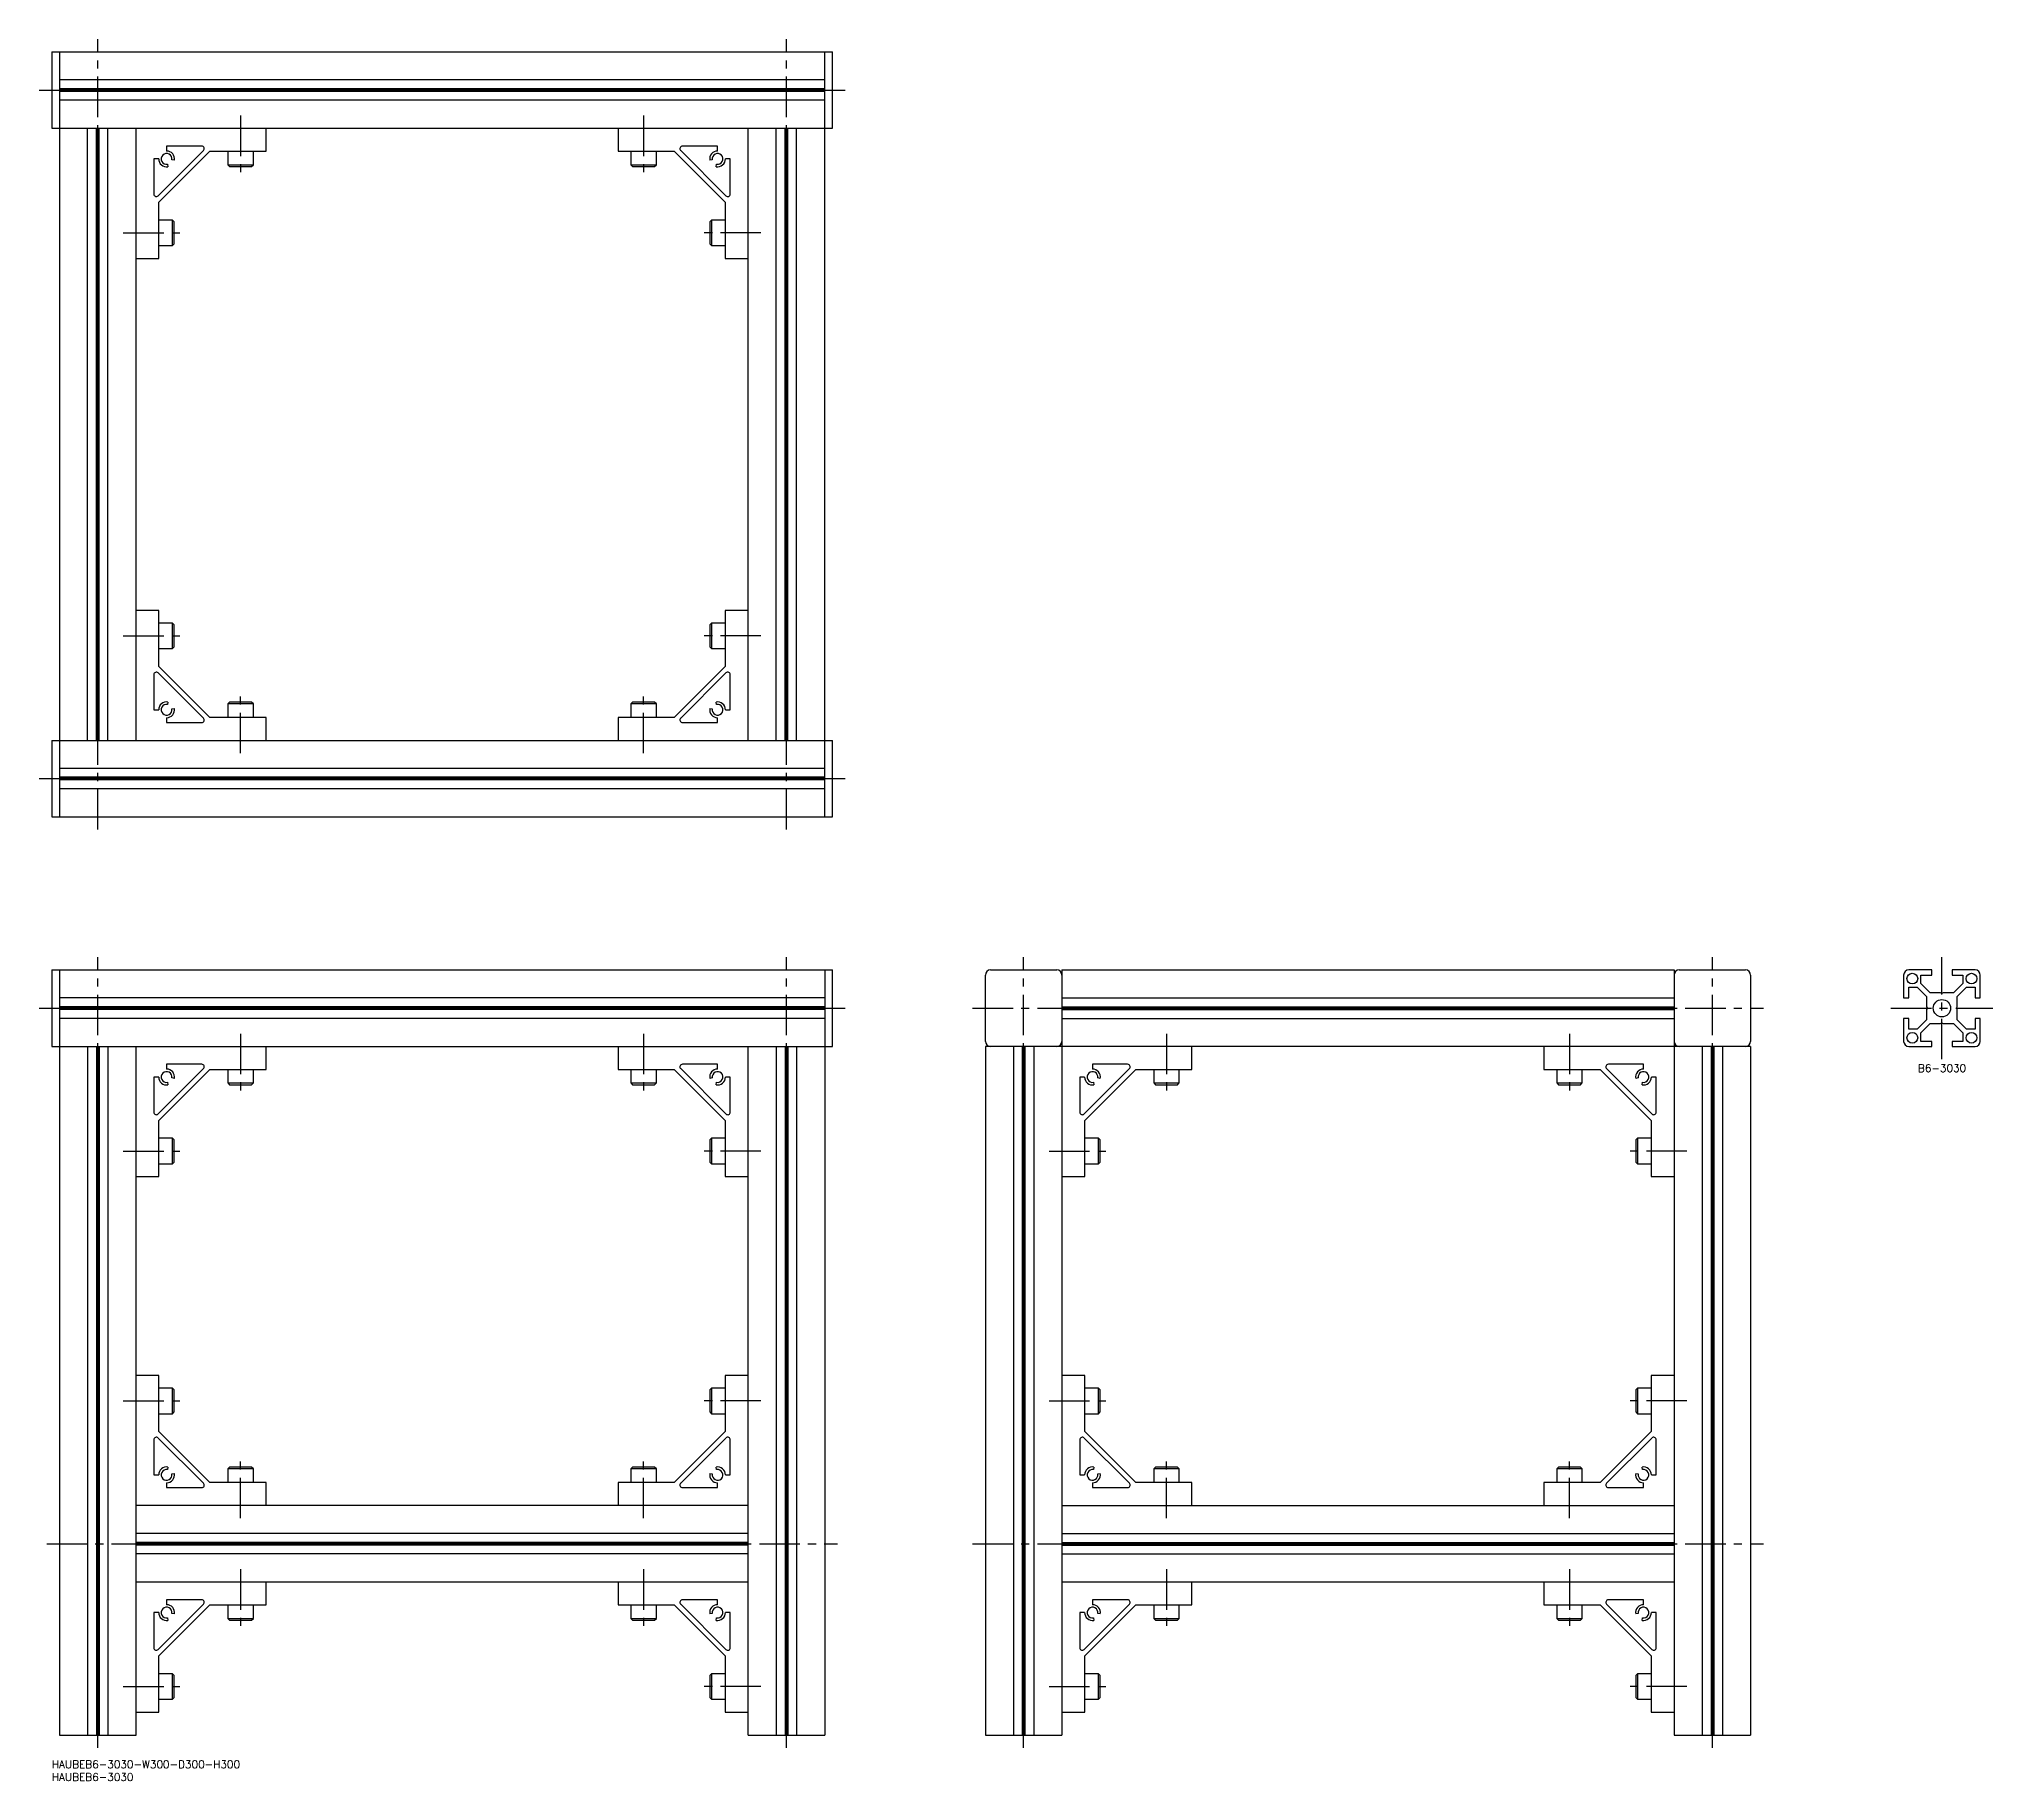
# Model space of a CAD drawing. Extents: x -5 to 761, y -8 to 675.
import ezdxf

# ---------------------------------------------------------------- set-up
doc = ezdxf.new("R2010")
doc.units = 0
doc.header["$LTSCALE"] = 0.5
doc.linetypes.add('CENTER', pattern=[50.8, 31.75, -6.35, 6.35, -6.35])
for name, color, linetype in [('MSM_CENTER', 1, 'CENTER'), ('MSM_CONTINUOUS', 7, 'CONTINUOUS'), ('MSM_PART_NUMBER', 7, 'CONTINUOUS')]:
    doc.layers.add(name, color=color, linetype=linetype)
doc.styles.get("Standard").update_dxf_attribs({"font": 'txt.shx', "height": 3, "bigfont": 'bigfont.shx'})

# ---------------------------------------------------------------- blocks, each defined once
blk = doc.blocks.new('*U8')
at = {"layer": 'MSM_PART_NUMBER'}
blk.add_text('HAUBEB6-3030-W300-D300-H300', height=3, dxfattribs=at).set_placement((0, -3))
blk = doc.blocks.new('*U9')
at = {"layer": 'MSM_PART_NUMBER'}
blk.add_text('HAUBEB6-3030', height=3, dxfattribs=at).set_placement((0, -8))
blk = doc.blocks.new('*U10')
at = {"layer": 'MSM_PART_NUMBER'}
blk.add_text('B6-3030', height=3, dxfattribs=at).set_placement((731.62, 269.97))

msp = doc.modelspace()

# ---------------------------------------------------------------- linework, layer by layer
at = {"layer": 'MSM_CENTER'}
for p, q in [((18, 365), (18, 675)), ((288, 365), (288, 675)), ((-5, 655), (311, 655)), ((74, 645), (74, 620)), ((232, 645), (232, 620)), ((28, 599), (53, 599)), ((278, 599), (253, 599)), ((28, 441), (53, 441)), ((278, 441), (253, 441)), ((74, 395), (74, 420)), ((232, 395), (232, 420)), ((-5, 385), (311, 385)), ((18, 5), (18, 315)), ((288, 5), (288, 315)), ((381, 5), (381, 315)), ((651, 5), (651, 315)), ((741, 275), (741, 315)), ((-5, 295), (311, 295)), ((361, 295), (671, 295)), ((721, 295), (761, 295)), ((74, 285), (74, 260)), ((232, 285), (232, 260)), ((437, 285), (437, 260)), ((595, 285), (595, 260)), ((28, 239), (53, 239)), ((278, 239), (253, 239)), ((391, 239), (416, 239)), ((641, 239), (616, 239)), ((28, 141), (53, 141)), ((278, 141), (253, 141)), ((391, 141), (416, 141)), ((641, 141), (616, 141)), ((74, 95), (74, 120)), ((232, 95), (232, 120)), ((437, 95), (437, 120)), ((595, 95), (595, 120)), ((-2, 85), (308, 85)), ((361, 85), (671, 85)), ((74, 75), (74, 50)), ((232, 75), (232, 50)), ((437, 75), (437, 50)), ((595, 75), (595, 50)), ((28, 29), (53, 29)), ((278, 29), (253, 29)), ((391, 29), (416, 29)), ((641, 29), (616, 29))]:
    msp.add_line(p, q, dxfattribs=at)
at = {"layer": 'MSM_CONTINUOUS'}
for p, q in [((0, 670), (306, 670)), ((0, 670), (0, 640)), ((3, 670), (3, 370)), ((303, 370), (303, 670)), ((306, 640), (306, 670)), ((303, 659), (3, 659)), ((303, 655.52), (3, 655.52)), ((303, 655), (3, 655)), ((303, 654.48), (3, 654.48)), ((303, 651), (3, 651)), ((0, 640), (306, 640)), ((14, 400), (14, 640)), ((17.48, 400), (17.48, 640)), ((18, 400), (18, 640)), ((18.52, 400), (18.52, 640)), ((22, 400), (22, 640)), ((33, 400), (33, 640)), ((84, 631), (84, 640)), ((222, 640), (222, 631)), ((273, 400), (273, 640)), ((284, 400), (284, 640)), ((287.48, 400), (287.48, 640)), ((288, 400), (288, 640)), ((288.52, 400), (288.52, 640)), ((292, 400), (292, 640)), ((41.71, 613.54), (59.46, 631.29)), ((42, 611), (62, 631)), ((45, 633), (45, 631.1)), ((58.76, 633), (45, 633)), ((62, 631), (84, 631)), ((69, 631), (69, 625.67)), ((79, 625.67), (79, 631)), ((222, 631), (244, 631)), ((227, 631), (227, 625.67)), ((237, 625.67), (237, 631)), ((244, 631), (264, 611)), ((246.54, 631.29), (264.29, 613.54)), ((261, 633), (247.24, 633)), ((261, 631.1), (261, 633)), ((40, 628), (40, 614.24)), ((41.9, 628), (40, 628)), ((45.36, 625.93), (45.54, 624.95)), ((48.05, 627.46), (47.07, 627.64)), ((69, 625.67), (69.67, 625)), ((69, 625.67), (79, 625.67)), ((69.67, 625), (78.33, 625)), ((78.33, 625), (79, 625.67)), ((227, 625.67), (227.67, 625)), ((227, 625.67), (237, 625.67)), ((227.67, 625), (236.33, 625)), ((236.33, 625), (237, 625.67)), ((258.93, 627.64), (257.95, 627.46)), ((260.46, 624.95), (260.64, 625.93)), ((266, 628), (264.1, 628)), ((266, 614.24), (266, 628)), ((42, 589), (42, 611)), ((264, 611), (264, 589)), ((47.33, 604), (42, 604)), ((48, 603.33), (47.33, 604)), ((47.33, 594), (47.33, 604)), ((48, 594.67), (48, 603.33)), ((258.67, 604), (258, 603.33)), ((258, 603.33), (258, 594.67)), ((264, 604), (258.67, 604)), ((258.67, 604), (258.67, 594)), ((42, 594), (47.33, 594)), ((47.33, 594), (48, 594.67)), ((258, 594.67), (258.67, 594)), ((258.67, 594), (264, 594)), ((33, 589), (42, 589)), ((264, 589), (273, 589)), ((42, 451), (33, 451)), ((42, 429), (42, 451)), ((47.33, 446), (42, 446)), ((48, 445.33), (47.33, 446)), ((47.33, 436), (47.33, 446)), ((48, 436.67), (48, 445.33)), ((258.67, 446), (258, 445.33)), ((258, 445.33), (258, 436.67)), ((264, 446), (258.67, 446)), ((258.67, 446), (258.67, 436)), ((264, 451), (264, 429)), ((273, 451), (264, 451)), ((47.33, 436), (48, 436.67)), ((258, 436.67), (258.67, 436)), ((42, 436), (47.33, 436)), ((62, 409), (42, 429)), ((264, 429), (244, 409)), ((258.67, 436), (264, 436)), ((40, 425.76), (40, 412)), ((59.46, 408.71), (41.71, 426.46)), ((264.29, 426.46), (246.54, 408.71)), ((266, 412), (266, 425.76)), ((45.54, 415.05), (45.36, 414.07)), ((69.67, 415), (69, 414.33)), ((69, 414.33), (69, 409)), ((79, 414.33), (69, 414.33)), ((78.33, 415), (69.67, 415)), ((79, 414.33), (78.33, 415)), ((79, 409), (79, 414.33)), ((227.67, 415), (227, 414.33)), ((227, 414.33), (227, 409)), ((237, 414.33), (227, 414.33)), ((236.33, 415), (227.67, 415)), ((237, 414.33), (236.33, 415)), ((237, 409), (237, 414.33)), ((260.64, 414.07), (260.46, 415.05)), ((40, 412), (41.9, 412)), ((45, 408.9), (45, 407)), ((45, 407), (58.76, 407)), ((47.07, 412.36), (48.05, 412.54)), ((84, 409), (62, 409)), ((84, 400), (84, 409)), ((222, 409), (222, 400)), ((244, 409), (222, 409)), ((247.24, 407), (261, 407)), ((257.95, 412.54), (258.93, 412.36)), ((261, 407), (261, 408.9)), ((264.1, 412), (266, 412)), ((0, 400), (306, 400)), ((0, 400), (0, 370)), ((306, 370), (306, 400)), ((303, 389), (3, 389)), ((303, 385.52), (3, 385.52)), ((303, 385), (3, 385)), ((303, 384.48), (3, 384.48)), ((303, 381), (3, 381)), ((0, 370), (306, 370)), ((0, 310), (0, 280)), ((0, 310), (306, 310)), ((3, 310), (3, 10)), ((303, 310), (303, 10)), ((306, 280), (306, 310)), ((366, 282), (366, 308)), ((368, 310), (394, 310)), ((396, 310), (396, 10)), ((396, 310), (636, 310)), ((636, 310), (636, 10)), ((638, 310), (664, 310)), ((666, 308), (666, 282)), ((726, 308), (726, 299)), ((737, 310), (728, 310)), ((732.75, 308), (737, 308)), ((732.75, 304.66), (732.75, 308)), ((737, 308), (737, 310)), ((754, 310), (745, 310)), ((745, 310), (745, 308)), ((745, 308), (749.25, 308)), ((749.25, 308), (749.25, 304.66)), ((756, 299), (756, 308)), ((303, 299), (3, 299)), ((396, 299), (636, 299)), ((726, 299), (728, 299)), ((728, 299), (728, 303.25)), ((728, 303.25), (731.34, 303.25)), ((731.34, 303.25), (735, 299.59)), ((736.41, 301), (732.75, 304.66)), ((735, 299.59), (735, 295.52)), ((740.48, 301), (736.41, 301)), ((741, 300.7), (740.48, 301)), ((741.52, 301), (741, 300.7)), ((745.59, 301), (741.52, 301)), ((749.25, 304.66), (745.59, 301)), ((747, 299.59), (750.66, 303.25)), ((747, 295.52), (747, 299.59)), ((750.66, 303.25), (754, 303.25)), ((754, 303.25), (754, 299)), ((754, 299), (756, 299)), ((303, 295.52), (3, 295.52)), ((303, 295), (3, 295)), ((303, 294.48), (3, 294.48)), ((396, 295.52), (636, 295.52)), ((396, 295), (636, 295)), ((396, 294.48), (636, 294.48)), ((735, 295.52), (735.3, 295)), ((735.3, 295), (735, 294.48)), ((735, 294.48), (735, 290.41)), ((746.7, 295), (747, 295.52)), ((747, 294.48), (746.7, 295)), ((747, 290.41), (747, 294.48)), ((303, 291), (3, 291)), ((396, 291), (636, 291)), ((728, 291), (726, 291)), ((726, 291), (726, 282)), ((728, 286.75), (728, 291)), ((731.34, 286.75), (728, 286.75)), ((735, 290.41), (731.34, 286.75)), ((732.75, 285.34), (736.41, 289)), ((732.75, 282), (732.75, 285.34)), ((736.41, 289), (740.48, 289)), ((740.48, 289), (741, 289.3)), ((741, 289.3), (741.52, 289)), ((741.52, 289), (745.59, 289)), ((745.59, 289), (749.25, 285.34)), ((750.66, 286.75), (747, 290.41)), ((749.25, 285.34), (749.25, 282)), ((754, 286.75), (750.66, 286.75)), ((756, 291), (754, 291)), ((754, 291), (754, 286.75)), ((756, 282), (756, 291)), ((0, 280), (306, 280)), ((14, 280), (14, 10)), ((17.48, 280), (17.48, 10)), ((18, 280), (18, 10)), ((18.52, 280), (18.52, 10)), ((22, 280), (22, 10)), ((33, 10), (33, 280)), ((84, 271), (84, 280)), ((222, 280), (222, 271)), ((273, 10), (273, 280)), ((284, 280), (284, 10)), ((287.48, 280), (287.48, 10)), ((288, 280), (288, 10)), ((288.52, 280), (288.52, 10)), ((292, 280), (292, 10)), ((666, 280), (366, 280)), ((366, 280), (366, 10)), ((377, 280), (377, 10)), ((380.48, 280), (380.48, 10)), ((381, 280), (381, 10)), ((381.52, 280), (381.52, 10)), ((385, 280), (385, 10)), ((447, 271), (447, 280)), ((585, 280), (585, 271)), ((647, 280), (647, 10)), ((650.48, 280), (650.48, 10)), ((651, 280), (651, 10)), ((651.52, 280), (651.52, 10)), ((655, 280), (655, 10)), ((666, 280), (666, 10)), ((728, 280), (737, 280)), ((737, 282), (732.75, 282)), ((737, 280), (737, 282)), ((749.25, 282), (745, 282)), ((745, 282), (745, 280)), ((745, 280), (754, 280)), ((41.71, 253.54), (59.46, 271.29)), ((42, 251), (62, 271)), ((45, 273), (45, 271.1)), ((58.76, 273), (45, 273)), ((62, 271), (84, 271)), ((69, 271), (69, 265.67)), ((79, 265.67), (79, 271)), ((222, 271), (244, 271)), ((227, 271), (227, 265.67)), ((237, 265.67), (237, 271)), ((244, 271), (264, 251)), ((246.54, 271.29), (264.29, 253.54)), ((261, 273), (247.24, 273)), ((261, 271.1), (261, 273)), ((404.71, 253.54), (422.46, 271.29)), ((405, 251), (425, 271)), ((408, 273), (408, 271.1)), ((421.76, 273), (408, 273)), ((425, 271), (447, 271)), ((432, 271), (432, 265.67)), ((442, 265.67), (442, 271)), ((585, 271), (607, 271)), ((590, 271), (590, 265.67)), ((600, 265.67), (600, 271)), ((607, 271), (627, 251)), ((609.54, 271.29), (627.29, 253.54)), ((624, 273), (610.24, 273)), ((624, 271.1), (624, 273)), ((40, 268), (40, 254.24)), ((41.9, 268), (40, 268)), ((45.36, 265.93), (45.54, 264.95)), ((48.05, 267.46), (47.07, 267.64)), ((69, 265.67), (69.67, 265)), ((69, 265.67), (79, 265.67)), ((69.67, 265), (78.33, 265)), ((78.33, 265), (79, 265.67)), ((227, 265.67), (227.67, 265)), ((227, 265.67), (237, 265.67)), ((227.67, 265), (236.33, 265)), ((236.33, 265), (237, 265.67)), ((258.93, 267.64), (257.95, 267.46)), ((260.46, 264.95), (260.64, 265.93)), ((266, 268), (264.1, 268)), ((266, 254.24), (266, 268)), ((403, 268), (403, 254.24)), ((404.9, 268), (403, 268)), ((408.36, 265.93), (408.54, 264.95)), ((411.05, 267.46), (410.07, 267.64)), ((432, 265.67), (432.67, 265)), ((432, 265.67), (442, 265.67)), ((432.67, 265), (441.33, 265)), ((441.33, 265), (442, 265.67)), ((590, 265.67), (590.67, 265)), ((590, 265.67), (600, 265.67)), ((590.67, 265), (599.33, 265)), ((599.33, 265), (600, 265.67)), ((621.93, 267.64), (620.95, 267.46)), ((623.46, 264.95), (623.64, 265.93)), ((629, 268), (627.1, 268)), ((629, 254.24), (629, 268)), ((42, 229), (42, 251)), ((264, 251), (264, 229)), ((405, 229), (405, 251)), ((627, 251), (627, 229)), ((47.33, 244), (42, 244)), ((48, 243.33), (47.33, 244)), ((47.33, 234), (47.33, 244)), ((48, 234.67), (48, 243.33)), ((258.67, 244), (258, 243.33)), ((258, 243.33), (258, 234.67)), ((264, 244), (258.67, 244)), ((258.67, 244), (258.67, 234)), ((410.33, 244), (405, 244)), ((411, 243.33), (410.33, 244)), ((410.33, 234), (410.33, 244)), ((411, 234.67), (411, 243.33)), ((621.67, 244), (621, 243.33)), ((621, 243.33), (621, 234.67)), ((627, 244), (621.67, 244)), ((621.67, 244), (621.67, 234)), ((42, 234), (47.33, 234)), ((47.33, 234), (48, 234.67)), ((258, 234.67), (258.67, 234)), ((258.67, 234), (264, 234)), ((405, 234), (410.33, 234)), ((410.33, 234), (411, 234.67)), ((621, 234.67), (621.67, 234)), ((621.67, 234), (627, 234)), ((33, 229), (42, 229)), ((264, 229), (273, 229)), ((396, 229), (405, 229)), ((627, 229), (636, 229)), ((42, 151), (33, 151)), ((42, 129), (42, 151)), ((47.33, 146), (42, 146)), ((48, 145.33), (47.33, 146)), ((47.33, 136), (47.33, 146)), ((258.67, 146), (258, 145.33)), ((264, 146), (258.67, 146)), ((258.67, 146), (258.67, 136)), ((264, 151), (264, 129)), ((273, 151), (264, 151)), ((405, 151), (396, 151)), ((405, 129), (405, 151)), ((410.33, 146), (405, 146)), ((411, 145.33), (410.33, 146)), ((410.33, 136), (410.33, 146)), ((621.67, 146), (621, 145.33)), ((627, 146), (621.67, 146)), ((621.67, 146), (621.67, 136)), ((627, 151), (627, 129)), ((636, 151), (627, 151)), ((48, 136.67), (48, 145.33)), ((258, 145.33), (258, 136.67)), ((411, 136.67), (411, 145.33)), ((621, 145.33), (621, 136.67)), ((42, 136), (47.33, 136)), ((47.33, 136), (48, 136.67)), ((258, 136.67), (258.67, 136)), ((258.67, 136), (264, 136)), ((405, 136), (410.33, 136)), ((410.33, 136), (411, 136.67)), ((621, 136.67), (621.67, 136)), ((621.67, 136), (627, 136)), ((40, 125.76), (40, 112)), ((59.46, 108.71), (41.71, 126.46)), ((62, 109), (42, 129)), ((264, 129), (244, 109)), ((264.29, 126.46), (246.54, 108.71)), ((266, 112), (266, 125.76)), ((403, 125.76), (403, 112)), ((422.46, 108.71), (404.71, 126.46)), ((425, 109), (405, 129)), ((627, 129), (607, 109)), ((627.29, 126.46), (609.54, 108.71)), ((629, 112), (629, 125.76)), ((45.54, 115.05), (45.36, 114.07)), ((69.67, 115), (69, 114.33)), ((78.33, 115), (69.67, 115)), ((79, 114.33), (78.33, 115)), ((227.67, 115), (227, 114.33)), ((236.33, 115), (227.67, 115)), ((237, 114.33), (236.33, 115)), ((260.64, 114.07), (260.46, 115.05)), ((408.54, 115.05), (408.36, 114.07)), ((432.67, 115), (432, 114.33)), ((441.33, 115), (432.67, 115)), ((442, 114.33), (441.33, 115)), ((590.67, 115), (590, 114.33)), ((599.33, 115), (590.67, 115)), ((600, 114.33), (599.33, 115)), ((623.64, 114.07), (623.46, 115.05)), ((40, 112), (41.9, 112)), ((45, 108.9), (45, 107)), ((47.07, 112.36), (48.05, 112.54)), ((84, 109), (62, 109)), ((69, 114.33), (69, 109)), ((79, 114.33), (69, 114.33)), ((79, 109), (79, 114.33)), ((84, 100), (84, 109)), ((222, 109), (222, 100)), ((244, 109), (222, 109)), ((227, 114.33), (227, 109)), ((237, 114.33), (227, 114.33)), ((237, 109), (237, 114.33)), ((257.95, 112.54), (258.93, 112.36)), ((261, 107), (261, 108.9)), ((264.1, 112), (266, 112)), ((403, 112), (404.9, 112)), ((408, 108.9), (408, 107)), ((410.07, 112.36), (411.05, 112.54)), ((447, 109), (425, 109)), ((432, 114.33), (432, 109)), ((442, 114.33), (432, 114.33)), ((442, 109), (442, 114.33)), ((447, 100), (447, 109)), ((585, 109), (585, 100)), ((607, 109), (585, 109)), ((590, 114.33), (590, 109)), ((600, 114.33), (590, 114.33)), ((600, 109), (600, 114.33)), ((620.95, 112.54), (621.93, 112.36)), ((624, 107), (624, 108.9)), ((627.1, 112), (629, 112)), ((273, 100), (33, 100)), ((45, 107), (58.76, 107)), ((247.24, 107), (261, 107)), ((396, 100), (636, 100)), ((408, 107), (421.76, 107)), ((610.24, 107), (624, 107)), ((273, 89), (33, 89)), ((273, 85.52), (33, 85.52)), ((273, 85), (33, 85)), ((273, 84.48), (33, 84.48)), ((396, 89), (636, 89)), ((396, 85.52), (636, 85.52)), ((396, 85), (636, 85)), ((396, 84.48), (636, 84.48)), ((273, 81), (33, 81)), ((396, 81), (636, 81)), ((273, 70), (33, 70)), ((84, 61), (84, 70)), ((222, 70), (222, 61)), ((636, 70), (396, 70)), ((447, 61), (447, 70)), ((585, 70), (585, 61)), ((41.71, 43.54), (59.46, 61.29)), ((45, 63), (45, 61.1)), ((58.76, 63), (45, 63)), ((246.54, 61.29), (264.29, 43.54)), ((261, 63), (247.24, 63)), ((261, 61.1), (261, 63)), ((404.71, 43.54), (422.46, 61.29)), ((408, 63), (408, 61.1)), ((421.76, 63), (408, 63)), ((609.54, 61.29), (627.29, 43.54)), ((624, 63), (610.24, 63)), ((624, 61.1), (624, 63)), ((40, 58), (40, 44.24)), ((41.9, 58), (40, 58)), ((42, 41), (62, 61)), ((45.36, 55.93), (45.54, 54.95)), ((48.05, 57.46), (47.07, 57.64)), ((62, 61), (84, 61)), ((69, 61), (69, 55.67)), ((69, 55.67), (69.67, 55)), ((69, 55.67), (79, 55.67)), ((69.67, 55), (78.33, 55)), ((78.33, 55), (79, 55.67)), ((79, 55.67), (79, 61)), ((222, 61), (244, 61)), ((227, 61), (227, 55.67)), ((227, 55.67), (227.67, 55)), ((227, 55.67), (237, 55.67)), ((227.67, 55), (236.33, 55)), ((236.33, 55), (237, 55.67)), ((237, 55.67), (237, 61)), ((244, 61), (264, 41)), ((258.93, 57.64), (257.95, 57.46)), ((260.46, 54.95), (260.64, 55.93)), ((266, 58), (264.1, 58)), ((266, 44.24), (266, 58)), ((403, 58), (403, 44.24)), ((404.9, 58), (403, 58)), ((405, 41), (425, 61)), ((408.36, 55.93), (408.54, 54.95)), ((411.05, 57.46), (410.07, 57.64)), ((425, 61), (447, 61)), ((432, 61), (432, 55.67)), ((432, 55.67), (432.67, 55)), ((432, 55.67), (442, 55.67)), ((432.67, 55), (441.33, 55)), ((441.33, 55), (442, 55.67)), ((442, 55.67), (442, 61)), ((585, 61), (607, 61)), ((590, 61), (590, 55.67)), ((590, 55.67), (590.67, 55)), ((590, 55.67), (600, 55.67)), ((590.67, 55), (599.33, 55)), ((599.33, 55), (600, 55.67)), ((600, 55.67), (600, 61)), ((607, 61), (627, 41)), ((621.93, 57.64), (620.95, 57.46)), ((623.46, 54.95), (623.64, 55.93)), ((629, 58), (627.1, 58)), ((629, 44.24), (629, 58)), ((42, 19), (42, 41)), ((264, 41), (264, 19)), ((405, 19), (405, 41)), ((627, 41), (627, 19)), ((47.33, 34), (42, 34)), ((48, 33.33), (47.33, 34)), ((47.33, 24), (47.33, 34)), ((48, 24.67), (48, 33.33)), ((258.67, 34), (258, 33.33)), ((258, 33.33), (258, 24.67)), ((264, 34), (258.67, 34)), ((258.67, 34), (258.67, 24)), ((410.33, 34), (405, 34)), ((411, 33.33), (410.33, 34)), ((410.33, 24), (410.33, 34)), ((411, 24.67), (411, 33.33)), ((621.67, 34), (621, 33.33)), ((621, 33.33), (621, 24.67)), ((627, 34), (621.67, 34)), ((621.67, 34), (621.67, 24)), ((42, 24), (47.33, 24)), ((47.33, 24), (48, 24.67)), ((258, 24.67), (258.67, 24)), ((258.67, 24), (264, 24)), ((405, 24), (410.33, 24)), ((410.33, 24), (411, 24.67)), ((621, 24.67), (621.67, 24)), ((621.67, 24), (627, 24)), ((33, 19), (42, 19)), ((264, 19), (273, 19)), ((396, 19), (405, 19)), ((627, 19), (636, 19)), ((3, 10), (33, 10)), ((273, 10), (303, 10)), ((366, 10), (396, 10)), ((636, 10), (666, 10))]:
    msp.add_line(p, q, dxfattribs=at)
for centre, radius in [((729.4, 306.6), 2.1), ((752.6, 306.6), 2.1), ((741, 295), 3.4), ((729.4, 283.4), 2.1), ((752.6, 283.4), 2.1)]:
    msp.add_circle(centre, radius, dxfattribs=at)
for centre, radius, start, end in [((45, 628), 2.1, 350, 280), ((45, 628), 3.1, 350, 90), ((58.76, 632), 1, 315, 90), ((247.24, 632), 1, 90, 225), ((261, 628), 3.1, 90, 190), ((261, 628), 2.1, 260, 190), ((45, 628), 3.1, 180, 280), ((261, 628), 3.1, 260, 0), ((41, 614.24), 1, 180, 315), ((265, 614.24), 1, 225, 0), ((41, 425.76), 1, 45, 180), ((265, 425.76), 1, 0, 135), ((45, 412), 3.1, 80, 180), ((45, 412), 2.1, 80, 10), ((261, 412), 2.1, 170, 100), ((261, 412), 3.1, 0, 100), ((45, 412), 3.1, 270, 10), ((58.76, 408), 1, 270, 45), ((247.24, 408), 1, 135, 270), ((261, 412), 3.1, 170, 270), ((368, 308), 2, 90, 180), ((394, 308), 2, 0, 90), ((638, 308), 2, 90, 180), ((664, 308), 2, 0, 90), ((728, 308), 2, 90, 180), ((754, 308), 2, 0, 90), ((368, 282), 2, 180, 270), ((394, 282), 2, 270, 0), ((638, 282), 2, 180, 270), ((664, 282), 2, 270, 0), ((728, 282), 2, 180, 270), ((754, 282), 2, 270, 0), ((45, 268), 2.1, 350, 280), ((45, 268), 3.1, 350, 90), ((58.76, 272), 1, 315, 90), ((247.24, 272), 1, 90, 225), ((261, 268), 3.1, 90, 190), ((261, 268), 2.1, 260, 190), ((408, 268), 2.1, 350, 280), ((408, 268), 3.1, 350, 90), ((421.76, 272), 1, 315, 90), ((610.24, 272), 1, 90, 225), ((624, 268), 3.1, 90, 190), ((624, 268), 2.1, 260, 190), ((45, 268), 3.1, 180, 280), ((261, 268), 3.1, 260, 0), ((408, 268), 3.1, 180, 280), ((624, 268), 3.1, 260, 0), ((41, 254.24), 1, 180, 315), ((265, 254.24), 1, 225, 0), ((404, 254.24), 1, 180, 315), ((628, 254.24), 1, 225, 0), ((41, 125.76), 1, 45, 180), ((265, 125.76), 1, 0, 135), ((404, 125.76), 1, 45, 180), ((628, 125.76), 1, 0, 135), ((45, 112), 3.1, 80, 180), ((261, 112), 3.1, 0, 100), ((408, 112), 3.1, 80, 180), ((624, 112), 3.1, 0, 100), ((45, 112), 2.1, 80, 10), ((45, 112), 3.1, 270, 10), ((58.76, 108), 1, 270, 45), ((247.24, 108), 1, 135, 270), ((261, 112), 3.1, 170, 270), ((261, 112), 2.1, 170, 100), ((408, 112), 2.1, 80, 10), ((408, 112), 3.1, 270, 10), ((421.76, 108), 1, 270, 45), ((610.24, 108), 1, 135, 270), ((624, 112), 3.1, 170, 270), ((624, 112), 2.1, 170, 100), ((58.76, 62), 1, 315, 90), ((247.24, 62), 1, 90, 225), ((421.76, 62), 1, 315, 90), ((610.24, 62), 1, 90, 225), ((45, 58), 3.1, 180, 280), ((45, 58), 2.1, 350, 280), ((45, 58), 3.1, 350, 90), ((261, 58), 3.1, 90, 190), ((261, 58), 2.1, 260, 190), ((261, 58), 3.1, 260, 0), ((408, 58), 3.1, 180, 280), ((408, 58), 2.1, 350, 280), ((408, 58), 3.1, 350, 90), ((624, 58), 3.1, 90, 190), ((624, 58), 2.1, 260, 190), ((624, 58), 3.1, 260, 0), ((41, 44.24), 1, 180, 315), ((265, 44.24), 1, 225, 0), ((404, 44.24), 1, 180, 315), ((628, 44.24), 1, 225, 0)]:
    msp.add_arc(centre, radius, start, end, dxfattribs=at)

# ---------------------------------------------------------------- block references
for name in ['*U10', '*U8', '*U9']:
    msp.add_blockref(name, (0, 0), dxfattribs=at)

doc.saveas('drawing.dxf')
